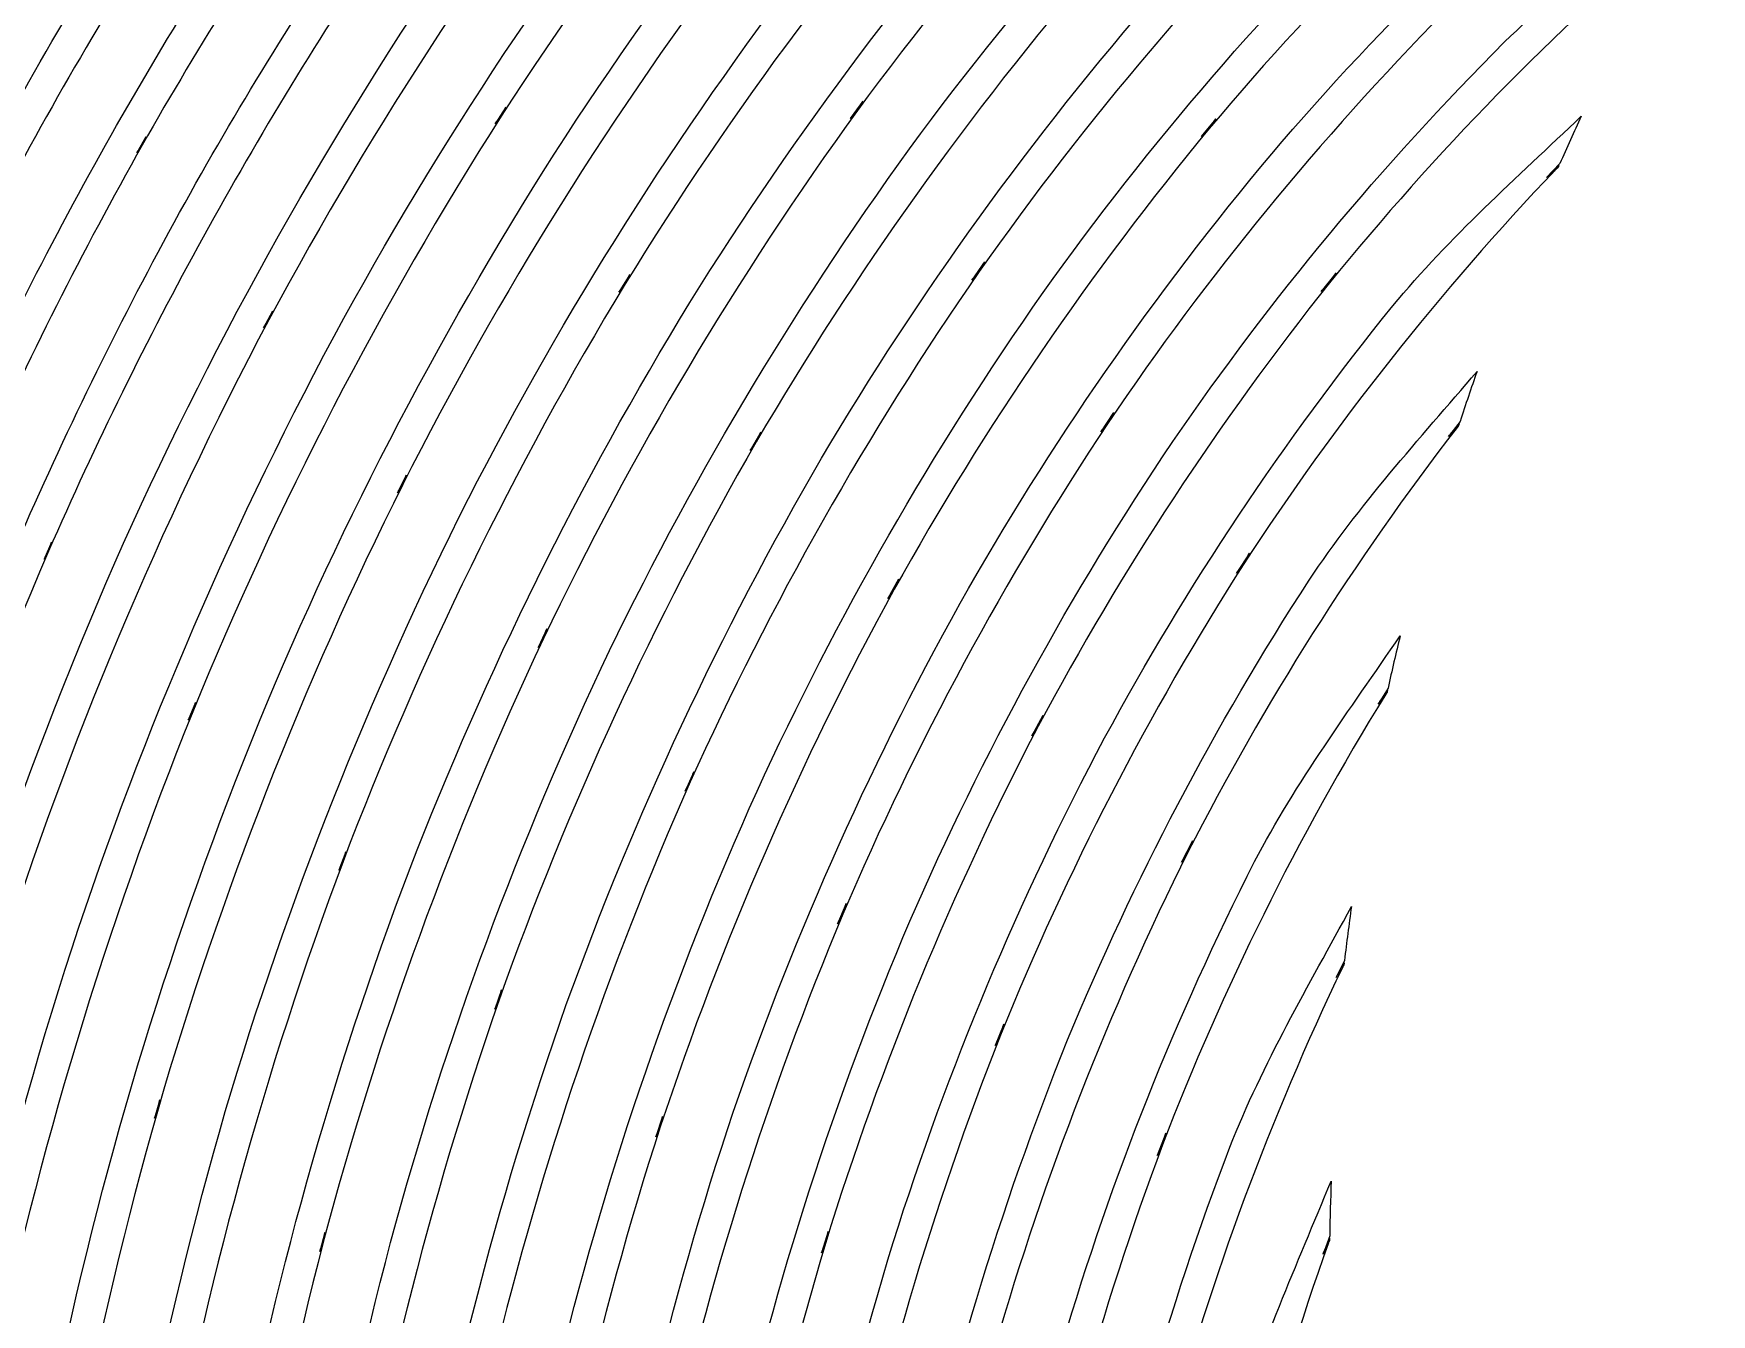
# Model space of a CAD drawing. Extents: x 289 to 439, y 190 to 340.
# Drawn here: x 310.7 to 333.38, y 263.85 to 281.16 of the extents above; entities that cross this region are included whole.
import ezdxf

# ---------------------------------------------------------------- set-up
doc = ezdxf.new("R2010")
doc.units = 0
doc.layers.add('seconds_wheel', color=7, linetype='CONTINUOUS')

msp = doc.modelspace()

# ---------------------------------------------------------------- linework, layer by layer
at = {"layer": 'seconds_wheel', "color": 7}
for p, q in [((317.086925, 280.164408), (316.941901, 279.938731)), ((321.91227, 280.243513), (321.74243, 280.010854)), ((321.838208, 280.119041), (321.838208, 280.119041)), ((317.024883, 280.044978), (317.024883, 280.044978)), ((326.683329, 280.006201), (326.484018, 279.767339)), ((326.594921, 279.877076), (326.594921, 279.877076)), ((331.621515, 280.041876), (331.621515, 280.041876)), ((312.222414, 279.765399), (312.099105, 279.547475)), ((312.170454, 279.650233), (312.170454, 279.650233)), ((331.332242, 279.402064), (331.151156, 279.214385)), ((323.557944, 278.073581), (323.386554, 277.828126)), ((318.760519, 277.901801), (318.615105, 277.664489)), ((323.483495, 277.942129), (323.483495, 277.942129)), ((328.309228, 277.927393), (328.107203, 277.676122)), ((318.700414, 277.778492), (318.700414, 277.778492)), ((328.219653, 277.790901), (328.219653, 277.790901)), ((313.932458, 277.409728), (313.810312, 277.180948)), ((313.882048, 277.289521), (313.882048, 277.289521)), ((330.213153, 276.594646), (330.213153, 276.594646)), ((325.301725, 276.037817), (325.12878, 275.779565)), ((320.532216, 275.774912), (320.387192, 275.525191)), ((325.226886, 275.899385), (325.226886, 275.899385)), ((329.984373, 275.917997), (329.828103, 275.717133)), ((320.471723, 275.64346), (320.471723, 275.64346)), ((315.741381, 275.191714), (315.620786, 274.952075)), ((315.692135, 275.066078), (315.692135, 275.066078)), ((310.945505, 274.286669), (310.845461, 274.056726)), ((310.905953, 274.16685), (310.905953, 274.16685)), ((327.136238, 274.139708), (326.961358, 273.868658)), ((327.061789, 273.995457), (327.061789, 273.995457)), ((322.395814, 273.789166), (322.250789, 273.526651)), ((322.335321, 273.650347), (322.335321, 273.650347)), ((317.641816, 273.116396), (317.522773, 272.865124)), ((317.593734, 272.984167), (317.593734, 272.984167)), ((329.173945, 273.021782), (329.173945, 273.021782)), ((329.011471, 272.315661), (328.877303, 272.100451)), ((312.892084, 272.122166), (312.794755, 271.88214)), ((312.854471, 271.996917), (312.854471, 271.996917)), ((324.342393, 271.94612), (324.197369, 271.671583)), ((324.283066, 271.801872), (324.283066, 271.801872)), ((319.626397, 271.186489), (319.508904, 270.923198)), ((319.57909, 271.047281), (319.57909, 271.047281)), ((314.922809, 270.105788), (314.828194, 269.854516)), ((326.365362, 270.250812), (326.21995, 269.962703)), ((314.886359, 269.973562), (314.886359, 269.973562)), ((326.305648, 270.098034), (326.305648, 270.098034)), ((321.687367, 269.405873), (321.57065, 269.129783)), ((321.641612, 269.261625), (321.641612, 269.261625)), ((328.515519, 269.363995), (328.515519, 269.363995)), ((328.422844, 268.636546), (328.310004, 268.404277)), ((317.029923, 268.240253), (316.937635, 267.977736)), ((316.9958, 268.104145), (316.9958, 268.104145)), ((323.816195, 267.776872), (323.700642, 267.488762)), ((323.772378, 267.627584), (323.772378, 267.627584)), ((312.410093, 266.755113), (312.338356, 266.505778)), ((312.385276, 266.625987), (312.385276, 266.625987)), ((319.205673, 266.52827), (319.115711, 266.25412)), ((319.173875, 266.387899), (319.173875, 266.387899)), ((326.00513, 266.301814), (325.89074, 266.000909)), ((325.962089, 266.145159), (325.962089, 266.145159)), ((328.240205, 265.655799), (328.240205, 265.655799)), ((314.640904, 264.962088), (314.572269, 264.702286)), ((321.441138, 264.973333), (321.35389, 264.686774)), ((328.221593, 264.915944), (328.132019, 264.668938)), ((314.619189, 264.831022), (314.619189, 264.831022)), ((321.41089, 264.825595), (321.41089, 264.825595))]:
    msp.add_line(p, q, dxfattribs=at)
for points in [[(312.666405, 287.619965), (310.619865, 284.890724), (308.821227, 281.984461), (307.292759, 278.934808)], [(317.561937, 287.407471), (315.536015, 284.988334), (313.731517, 282.392469), (312.170454, 279.650233)], [(308.175312, 278.713782), (309.691004, 281.712577), (311.472829, 284.569137), (313.498161, 287.250038)], [(313.046415, 279.400888), (314.592642, 282.091922), (316.378035, 284.638067), (318.380509, 287.009223)], [(322.375649, 286.882442), (320.389844, 284.768779), (318.598814, 282.480832), (317.024883, 280.044978)], [(317.891537, 279.765012), (319.448432, 282.149824), (321.218233, 284.388084), (323.178323, 286.453956)], [(327.088931, 286.04874), (325.162288, 284.235115), (323.404889, 282.251204), (321.838208, 280.119041)], [(322.692842, 279.806116), (324.242067, 281.889562), (325.977779, 283.826779), (327.87881, 285.595057)], [(314.00148, 284.971532), (312.100678, 282.295006), (310.443541, 279.454149), (309.05011, 276.481807)], [(318.869867, 284.855589), (316.983396, 282.488338), (315.314027, 279.956313), (313.882048, 277.289521)], [(331.69015, 284.916468), (329.841036, 283.395949), (328.135442, 281.709637), (326.594921, 279.877076)], [(309.939643, 276.291025), (311.32199, 279.212008), (312.963673, 282.002412), (314.844868, 284.629909)], [(314.764989, 277.069271), (316.184068, 279.685057), (317.836491, 282.166318), (319.701623, 284.485274)], [(323.666131, 284.427892), (321.813351, 282.365703), (320.151483, 280.140598), (318.700414, 277.7785)], [(327.43831, 279.535066), (328.959264, 281.319513), (330.641532, 282.958765), (332.463354, 284.434477)], [(319.573661, 277.524507), (321.010084, 279.836865), (322.653513, 282.013444), (324.483928, 284.028486)], [(328.37127, 283.689969), (326.570385, 281.926758), (324.934022, 280.003457), (323.483495, 277.942129)], [(324.349373, 277.660612), (325.783006, 279.671011), (327.397982, 281.545262), (329.173556, 283.261101)], [(330.586571, 281.045799), (331.445805, 281.89017), (332.429733, 282.587511), (333.381582, 283.324305)], [(332.970163, 282.648432), (331.240397, 281.178948), (329.650041, 279.55346), (328.219653, 277.790901)], [(315.457537, 282.445618), (313.695426, 279.827974), (312.171932, 277.05744), (310.905953, 274.166837)], [(320.298394, 282.425466), (318.544599, 280.115816), (317.002672, 277.653185), (315.692135, 275.066078)], [(311.801689, 274.007866), (313.058317, 276.846603), (314.567824, 279.565579), (316.311783, 282.133479)], [(316.582831, 274.878018), (317.882286, 277.413256), (319.409136, 279.824767), (321.143333, 282.085017)], [(325.074882, 282.091212), (323.347983, 280.085945), (321.807326, 277.928338), (320.471723, 275.64346)], [(307.030243, 272.817041), (308.224364, 275.958449), (309.697701, 278.986041), (311.43215, 281.864759)], [(321.355053, 275.423984), (322.677598, 277.657079), (324.201335, 279.764353), (325.906636, 281.720898)], [(329.767613, 281.444034), (328.087664, 279.738376), (326.567363, 277.882858), (325.226886, 275.899385)], [(326.101684, 275.647337), (327.427698, 277.580975), (328.929154, 279.387896), (330.586571, 281.045799)], [(317.024883, 280.044978), (317.049069, 280.082875), (317.062635, 280.126575), (317.086925, 280.164408)], [(321.838208, 280.119041), (320.210555, 277.873669), (318.789802, 275.4861), (317.593734, 272.984167)], [(321.74243, 280.010854), (321.770883, 280.04985), (321.809627, 280.080144), (321.838208, 280.119041)], [(321.838208, 280.119041), (321.866605, 280.158215), (321.883748, 280.204425), (321.91227, 280.243513)], [(317.024883, 280.044978), (315.39586, 277.492663), (314.000059, 274.799651), (312.854471, 271.996917)], [(316.941901, 279.938731), (316.966235, 279.976623), (317.000443, 280.007156), (317.024883, 280.044978)], [(326.594921, 279.877076), (324.988217, 277.935276), (323.562373, 275.85164), (322.335321, 273.650347)], [(326.484018, 279.767339), (326.517401, 279.807371), (326.561382, 279.837181), (326.594921, 279.877076)], [(326.594921, 279.877076), (326.628248, 279.917355), (326.649846, 279.966047), (326.683329, 280.006201)], [(329.075064, 277.479137), (329.842894, 278.410489), (330.748736, 279.209727), (331.621515, 280.041876)], [(331.621515, 280.041876), (331.521664, 279.830514), (331.428035, 279.615681), (331.332242, 279.402064)], [(312.170454, 279.650233), (310.559546, 276.789305), (309.207895, 273.790202), (308.132658, 270.687823)], [(312.099105, 279.547475), (312.119692, 279.58384), (312.149781, 279.613919), (312.170454, 279.650233)], [(312.170454, 279.650233), (312.191159, 279.687004), (312.201624, 279.728673), (312.222414, 279.765399)], [(313.755637, 271.870508), (314.893949, 274.621307), (316.278362, 277.263059), (317.891537, 279.765012)], [(318.48947, 272.824797), (319.676265, 275.2745), (321.083451, 277.610872), (322.692842, 279.806116)], [(309.038477, 270.593972), (310.108191, 273.64361), (311.449756, 276.590907), (313.046415, 279.400888)], [(323.226017, 273.461506), (324.441796, 275.610624), (325.851789, 277.643234), (327.43831, 279.535066)], [(331.279508, 279.323735), (329.712468, 277.681149), (328.300224, 275.898069), (327.061789, 273.995457)], [(331.151156, 279.214385), (331.190232, 279.25497), (331.24024, 279.283347), (331.279508, 279.323735)], [(331.279508, 279.323735), (331.294534, 279.339487), (331.30705, 279.35731), (331.319836, 279.374919)], [(331.307814, 279.347777), (331.298416, 279.339721), (331.288155, 279.332632), (331.279508, 279.323735)], [(331.319836, 279.374919), (331.315794, 279.365886), (331.311848, 279.356816), (331.307814, 279.347777)], [(323.483495, 277.942129), (323.512246, 277.983604), (323.529048, 278.032202), (323.557944, 278.073581)], [(318.700414, 277.778492), (318.724163, 277.817679), (318.736656, 277.86268), (318.760519, 277.901801)], [(323.483495, 277.942129), (321.975507, 275.766795), (320.668372, 273.4595), (319.57909, 271.047281)], [(323.386554, 277.828126), (323.415177, 277.869118), (323.454724, 277.901246), (323.483495, 277.942129)], [(328.219653, 277.790901), (328.253658, 277.833545), (328.275045, 277.884889), (328.309228, 277.927393)], [(318.700414, 277.7785), (317.196488, 275.296912), (315.91967, 272.685248), (314.886359, 269.97357)], [(318.615105, 277.664489), (318.639878, 277.705096), (318.675519, 277.737966), (318.700414, 277.778492)], [(320.481419, 270.922422), (321.563156, 273.281731), (322.858014, 275.536528), (324.349373, 277.660612)], [(328.219653, 277.790901), (326.726968, 275.918885), (325.408985, 273.914626), (324.283066, 271.801872)], [(328.107203, 277.676122), (328.140851, 277.717959), (328.185832, 277.749217), (328.219653, 277.790901)], [(313.882048, 277.289521), (313.902449, 277.327986), (313.91196, 277.371312), (313.932458, 277.409728)], [(315.792566, 269.881272), (316.819655, 272.538014), (318.085494, 275.095662), (319.573661, 277.524507)], [(325.17919, 271.642112), (326.295792, 273.703501), (327.6002, 275.657099), (329.075064, 277.479137)], [(313.882048, 277.289521), (312.403688, 274.5022), (311.178324, 271.588225), (310.221548, 268.581873)], [(313.810312, 277.180948), (313.830777, 277.219297), (313.861485, 277.251225), (313.882048, 277.289521)], [(311.129305, 268.517503), (312.082299, 271.471422), (313.299067, 274.333348), (314.764989, 277.069271)], [(327.944729, 273.77482), (328.612085, 274.783027), (329.430313, 275.674591), (330.213153, 276.594646)], [(330.213153, 276.594646), (330.1347, 276.370087), (330.058433, 276.14458), (329.984373, 275.917997)], [(325.226886, 275.899385), (325.255976, 275.943169), (325.272465, 275.994137), (325.301725, 276.037817)], [(320.471723, 275.64346), (320.495847, 275.685343), (320.50796, 275.733096), (320.532216, 275.774912)], [(325.226886, 275.899385), (323.832275, 273.800315), (322.631729, 271.578995), (321.641612, 269.261625)], [(325.12878, 275.779565), (325.157579, 275.822543), (325.197919, 275.856525), (325.226886, 275.899385)], [(329.942493, 275.837342), (328.55605, 274.040282), (327.338314, 272.119621), (326.305648, 270.098034)], [(329.828103, 275.717133), (329.862171, 275.760874), (329.908218, 275.793769), (329.942493, 275.837342)], [(329.942493, 275.837342), (329.954479, 275.852877), (329.964007, 275.870048), (329.973904, 275.886976)], [(329.964984, 275.861384), (329.957857, 275.853037), (329.949294, 275.845986), (329.942493, 275.837342)], [(329.973904, 275.886976), (329.971101, 275.878375), (329.967779, 275.869985), (329.964984, 275.861384)], [(320.471723, 275.64346), (319.0878, 273.240222), (317.923988, 270.717503), (316.9958, 268.104145)], [(320.387192, 275.525191), (320.411562, 275.567204), (320.447216, 275.601532), (320.471723, 275.64346)], [(322.548205, 269.168174), (323.532429, 271.431934), (324.721902, 273.600416), (326.101684, 275.647337)], [(317.903945, 268.040552), (318.828266, 270.60116), (319.983562, 273.072153), (321.355053, 275.423984)], [(315.692135, 275.066078), (315.712282, 275.106391), (315.721124, 275.151445), (315.741381, 275.191714)], [(315.692135, 275.066078), (314.338726, 272.357669), (313.231625, 269.533377), (312.385276, 266.625987)], [(313.294972, 266.594197), (314.139404, 269.448884), (315.239998, 272.221087), (316.582831, 274.878018)], [(315.620786, 274.952075), (315.640976, 274.992209), (315.671834, 275.026), (315.692135, 275.066078)], [(310.905953, 274.16685), (310.922678, 274.205533), (310.928689, 274.248022), (310.945505, 274.286669)], [(310.905953, 274.166837), (309.602712, 271.152655), (308.571775, 268.02811), (307.826712, 264.829846)], [(308.737184, 264.832186), (309.482022, 267.976308), (310.508015, 271.04722), (311.801689, 274.007866)], [(310.845461, 274.056726), (310.862207, 274.095211), (310.889116, 274.128408), (310.905953, 274.16685)], [(327.061789, 273.995457), (325.772773, 271.977928), (324.671472, 269.846694), (323.772378, 267.627584)], [(326.961358, 273.868658), (326.990639, 273.914081), (327.03231, 273.950176), (327.061789, 273.995457)], [(327.061789, 273.995457), (327.090983, 274.041153), (327.106851, 274.094131), (327.136238, 274.139708)], [(322.335321, 273.650347), (322.35964, 273.694704), (322.371339, 273.744896), (322.395814, 273.789166)], [(324.679749, 267.561664), (325.574791, 269.728855), (326.667988, 271.807979), (327.944729, 273.77482)], [(322.335321, 273.650347), (321.063342, 271.330124), (320.005089, 268.899634), (319.173875, 266.387899)], [(322.250789, 273.526651), (322.275002, 273.570458), (322.310954, 273.606632), (322.335321, 273.650347)], [(320.082797, 266.353777), (320.912206, 268.813964), (321.96447, 271.192328), (323.226017, 273.461506)], [(317.593734, 272.984167), (317.613753, 273.026689), (317.621671, 273.07393), (317.641816, 273.116396)], [(317.593734, 272.984167), (316.358884, 270.361282), (315.363049, 267.633148), (314.619189, 264.831022)], [(315.528498, 264.827146), (316.272161, 267.577125), (317.263341, 270.253322), (318.48947, 272.824797)], [(317.522773, 272.865124), (317.542614, 272.906954), (317.573767, 272.942402), (317.593734, 272.984167)], [(327.207587, 269.972009), (327.767477, 271.047368), (328.493513, 272.019826), (329.173945, 273.021782)], [(329.173945, 273.021782), (329.118719, 272.786811), (329.062019, 272.552396), (329.011471, 272.315661)], [(328.97851, 272.232292), (327.78781, 270.300044), (326.777602, 268.262979), (325.962089, 266.145159)], [(328.877303, 272.100451), (328.906658, 272.14759), (328.948932, 272.185298), (328.97851, 272.232292)], [(328.97851, 272.232292), (328.98845, 272.24842), (328.99585, 272.265875), (329.003716, 272.283089)], [(328.997899, 272.257495), (328.991141, 272.249311), (328.984169, 272.24128), (328.97851, 272.232292)], [(329.003716, 272.283089), (329.001883, 272.274511), (328.999717, 272.266076), (328.997899, 272.257495)], [(312.854471, 271.996917), (311.675531, 269.0705), (310.761377, 266.044596), (310.124218, 262.954629)], [(312.794755, 271.88214), (312.811005, 271.92219), (312.838119, 271.956913), (312.854471, 271.996917)], [(312.854471, 271.996917), (312.870794, 272.037436), (312.87566, 272.081688), (312.892084, 272.122166)], [(324.283066, 271.801872), (324.307205, 271.848041), (324.318079, 271.900037), (324.342393, 271.94612)], [(311.033139, 262.9841), (311.672161, 266.022163), (312.583573, 268.995788), (313.755637, 271.870508)], [(324.283066, 271.801872), (323.115446, 269.56865), (322.153467, 267.233932), (321.41089, 264.825595)], [(324.197369, 271.671583), (324.221686, 271.717656), (324.258567, 271.755901), (324.283066, 271.801872)], [(322.321362, 264.824432), (323.063646, 267.179798), (324.020699, 269.46154), (325.17919, 271.642112)], [(319.57909, 271.047281), (318.454513, 268.513527), (317.561762, 265.883813), (316.912043, 263.188838)], [(319.508904, 270.923198), (319.528362, 270.966664), (319.559493, 271.003881), (319.57909, 271.047281)], [(319.57909, 271.047281), (319.599013, 271.092173), (319.606326, 271.141661), (319.626397, 271.186489)], [(317.821352, 263.219086), (318.472883, 265.86225), (319.363363, 268.440229), (320.481419, 270.922422)], [(314.886359, 269.973562), (314.902439, 270.01646), (314.906611, 270.06293), (314.922809, 270.105788)], [(326.305648, 270.098034), (326.330158, 270.147045), (326.340645, 270.201902), (326.365362, 270.250812)], [(314.886359, 269.97357), (313.82395, 267.13914), (313.01879, 264.215449), (312.481053, 261.23645)], [(313.388811, 261.300812), (313.930212, 264.227763), (314.735091, 267.099191), (315.792566, 269.881272)], [(314.828194, 269.854516), (314.843841, 269.895921), (314.870599, 269.932203), (314.886359, 269.973562)], [(326.305648, 270.098034), (325.235141, 267.95742), (324.362882, 265.723854), (323.701032, 263.423824)], [(324.61034, 263.452906), (325.273789, 265.701408), (326.143668, 267.883111), (327.207587, 269.972009)], [(326.21995, 269.962703), (326.244091, 270.010473), (326.281303, 270.050373), (326.305648, 270.098034)], [(321.641612, 269.261625), (320.619497, 266.821572), (319.820702, 264.294108), (319.256857, 261.709127)], [(321.57065, 269.129783), (321.590136, 269.175851), (321.621961, 269.215634), (321.641612, 269.261625)], [(321.641612, 269.261625), (321.661141, 269.308247), (321.667675, 269.359314), (321.687367, 269.405873)], [(326.872171, 266.113362), (327.318208, 267.245636), (327.935136, 268.295594), (328.515519, 269.363995)], [(328.515519, 269.363995), (328.484777, 269.121503), (328.448685, 268.880533), (328.422844, 268.636546)], [(320.164615, 261.76962), (320.732266, 264.303506), (321.530391, 266.779279), (322.548205, 269.168174)], [(309.040028, 259.068449), (309.452134, 262.274199), (310.151807, 265.436542), (311.129305, 268.517503)], [(328.397252, 268.546585), (327.414693, 266.500087), (326.622814, 264.367972), (326.033048, 262.175609)], [(328.310004, 268.404277), (328.334379, 268.454445), (328.372637, 268.496542), (328.397252, 268.546585)], [(328.397252, 268.546585), (328.406156, 268.565134), (328.412138, 268.584836), (328.418578, 268.604362)], [(328.415088, 268.57567), (328.409689, 268.565656), (328.402282, 268.556815), (328.397252, 268.546585)], [(328.418578, 268.604362), (328.417559, 268.594743), (328.416083, 268.585291), (328.415088, 268.57567)], [(316.9958, 268.104145), (316.041612, 265.365799), (315.336376, 262.547352), (314.889461, 259.682282)], [(316.937635, 267.977736), (316.953061, 268.021589), (316.980242, 268.060343), (316.9958, 268.104145)], [(316.9958, 268.104145), (317.011223, 268.148408), (317.01437, 268.196033), (317.029923, 268.240253)], [(315.79528, 259.777283), (316.247542, 262.589845), (316.953253, 265.355161), (317.903945, 268.040552)], [(323.772378, 267.627584), (322.84422, 265.284036), (322.131454, 262.861348), (321.644713, 260.388013)], [(323.700642, 267.488762), (323.720051, 267.537228), (323.752778, 267.579202), (323.772378, 267.627584)], [(323.772378, 267.627584), (323.791517, 267.675906), (323.796875, 267.72862), (323.816195, 267.776872)], [(322.550144, 260.482628), (323.042088, 262.902648), (323.755586, 265.271693), (324.679749, 267.561664)], [(312.385276, 266.625987), (312.397339, 266.668216), (312.397923, 266.712909), (312.410093, 266.755113)], [(312.385276, 266.625987), (311.518708, 263.592269), (310.92618, 260.487388), (310.615517, 257.34755)], [(311.516682, 257.472804), (311.834641, 260.560653), (312.429977, 263.612808), (313.294972, 266.594197)], [(312.338356, 266.505778), (312.350299, 266.5472), (312.373228, 266.584598), (312.385276, 266.625987)], [(319.173875, 266.387899), (319.188682, 266.43364), (319.190721, 266.482574), (319.205673, 266.52827)], [(319.173875, 266.387899), (318.319917, 263.74997), (317.706285, 261.040697), (317.341686, 258.292143)], [(318.243241, 258.418168), (318.615039, 261.113846), (319.230949, 263.769366), (320.082797, 266.353777)], [(319.115711, 266.25412), (319.130864, 266.300434), (319.158567, 266.34164), (319.173875, 266.387899)], [(325.962089, 266.145159), (325.981159, 266.195969), (325.985843, 266.251086), (326.00513, 266.301814)], [(325.962089, 266.145159), (325.120723, 263.903661), (324.486496, 261.59029), (324.068633, 259.232863)], [(324.970185, 259.357722), (325.395372, 261.663281), (326.032292, 263.924361), (326.872171, 266.113362)], [(325.89074, 266.000909), (325.909838, 266.051166), (325.942769, 266.094988), (325.962089, 266.145159)], [(326.94158, 262.239978), (327.267958, 263.416409), (327.781472, 264.52565), (328.240205, 265.655799)], [(328.240205, 265.655799), (328.234649, 265.408985), (328.22211, 265.163972), (328.221593, 264.915944)], [(314.619189, 264.831022), (314.63034, 264.873974), (314.629639, 264.919161), (314.640904, 264.962088)], [(321.41089, 264.825595), (321.425392, 264.873839), (321.426468, 264.925135), (321.441138, 264.973333)], [(314.619189, 264.831022), (313.858263, 261.900077), (313.362603, 258.907096), (313.13909, 255.887225)], [(314.035603, 256.043882), (314.267969, 259.010795), (314.767828, 261.950128), (315.528498, 264.827146)], [(314.572269, 264.702286), (314.583888, 264.746562), (314.607445, 264.786782), (314.619189, 264.831022)], [(321.41089, 264.825595), (320.649096, 262.290869), (320.119087, 259.692683), (319.828422, 257.062154)], [(320.724935, 257.219198), (321.024674, 259.797662), (321.55944, 262.343181), (322.321362, 264.824432)], [(321.35389, 264.686774), (321.368488, 264.734736), (321.396121, 264.77769), (321.41089, 264.825595)], [(328.204543, 264.82094), (327.441318, 262.683307), (326.876781, 260.480169), (326.519318, 258.238633)], [(328.132019, 264.668938), (328.151186, 264.721843), (328.185109, 264.768142), (328.204531, 264.82094)], [(328.204531, 264.82094), (328.211821, 264.841357), (328.215657, 264.862746), (328.220819, 264.883759)], [(328.220055, 264.853125), (328.215497, 264.842121), (328.208667, 264.832145), (328.204543, 264.82094)], [(328.220819, 264.883759), (328.220806, 264.873488), (328.220055, 264.863401), (328.220055, 264.853125)]]:
    msp.add_open_spline(points, degree=3, dxfattribs=at)

doc.saveas('drawing.dxf')
